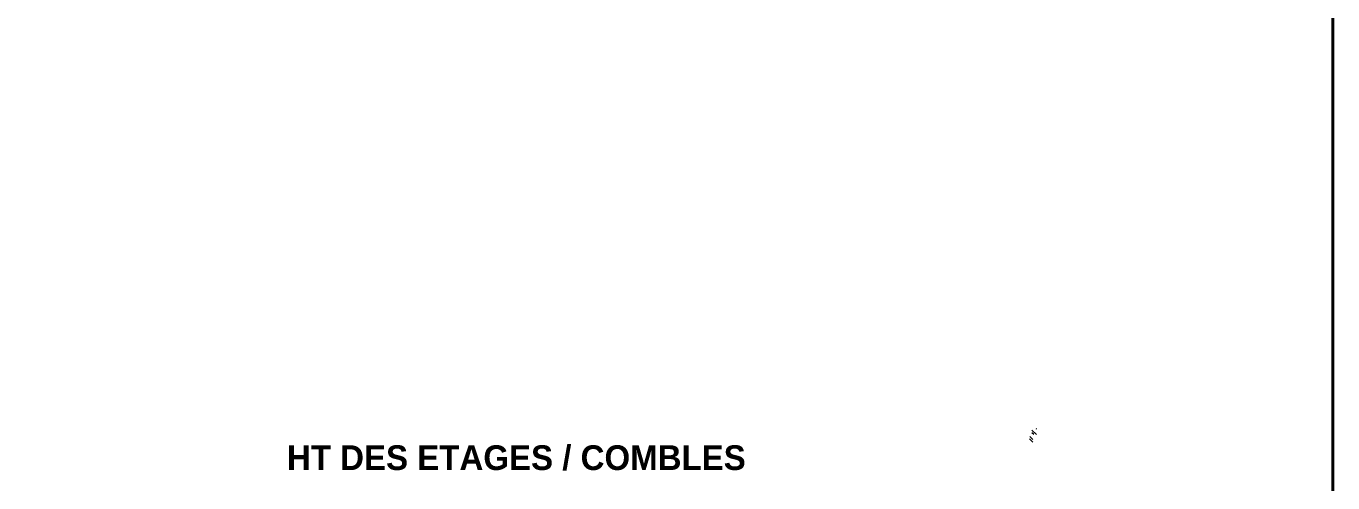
# Model space of a CAD drawing. Header units: metres. Extents: x -12536 to 12621, y -17191 to 9596.
# Drawn here: x -1812 to 304, y -4080 to -3341 of the extents above; entities that cross this region are included whole.
import ezdxf
from ezdxf.enums import TextEntityAlignment as Align

# ---------------------------------------------------------------- set-up
doc = ezdxf.new("R2010")
doc.units = ezdxf.units.M
doc.header["$MEASUREMENT"] = 0
doc.layers.add('B-HAC', color=8, linetype='Continuous', lineweight=9)
doc.layers.add('B-VOILE-BA', color=7, linetype='Continuous', lineweight=60)
doc.styles.add('Century Gothic', font='GOTHICB.TTF', dxfattribs={"height": 0.4})

msp = doc.modelspace()

# ---------------------------------------------------------------- hatches: boundary and pattern name
at = {"layer": 'B-HAC'}
h = msp.add_hatch(dxfattribs=at)
h.set_pattern_fill('ANSI32', color=256, angle=-90)
h.set_pattern_definition([(315, (91915.281, 58897.2), (6.7351921, 6.7351921), []), (315, (91915.281, 58892.71), (6.7351921, 6.7351921), [])])
h.paths.add_polyline_path([(-167.947, -4680.999), (-169.466, -4844.583), (-189.466, -4844.583), (-187.947, -4680.999)])
h.paths.add_polyline_path([(-187.305, -4004.663), (-181.796, -4004.737), (-181.796, -4015.081), (-187.305, -4015.006)])
h.paths.add_polyline_path([(-183.395, -3992.505), (-175.562, -3992.461), (-175.536, -4001.733), (-183.369, -4001.777)])

# ---------------------------------------------------------------- linework, layer by layer
at = {"color": 3, "lineweight": 40}
msp.add_lwpolyline([(-6160.5, -1173), (304, -1173), (304, -8133.5), (-6160.5, -8133.5)], close=True, dxfattribs=at)

# ---------------------------------------------------------------- texts
at = {"layer": 'B-VOILE-BA', "style": 'Century Gothic'}
msp.add_text('HT DES ETAGES / COMBLES', height=40, dxfattribs=at).set_placement((-1389.649, -4019.063), align=Align.TOP_LEFT)

doc.saveas('drawing.dxf')
